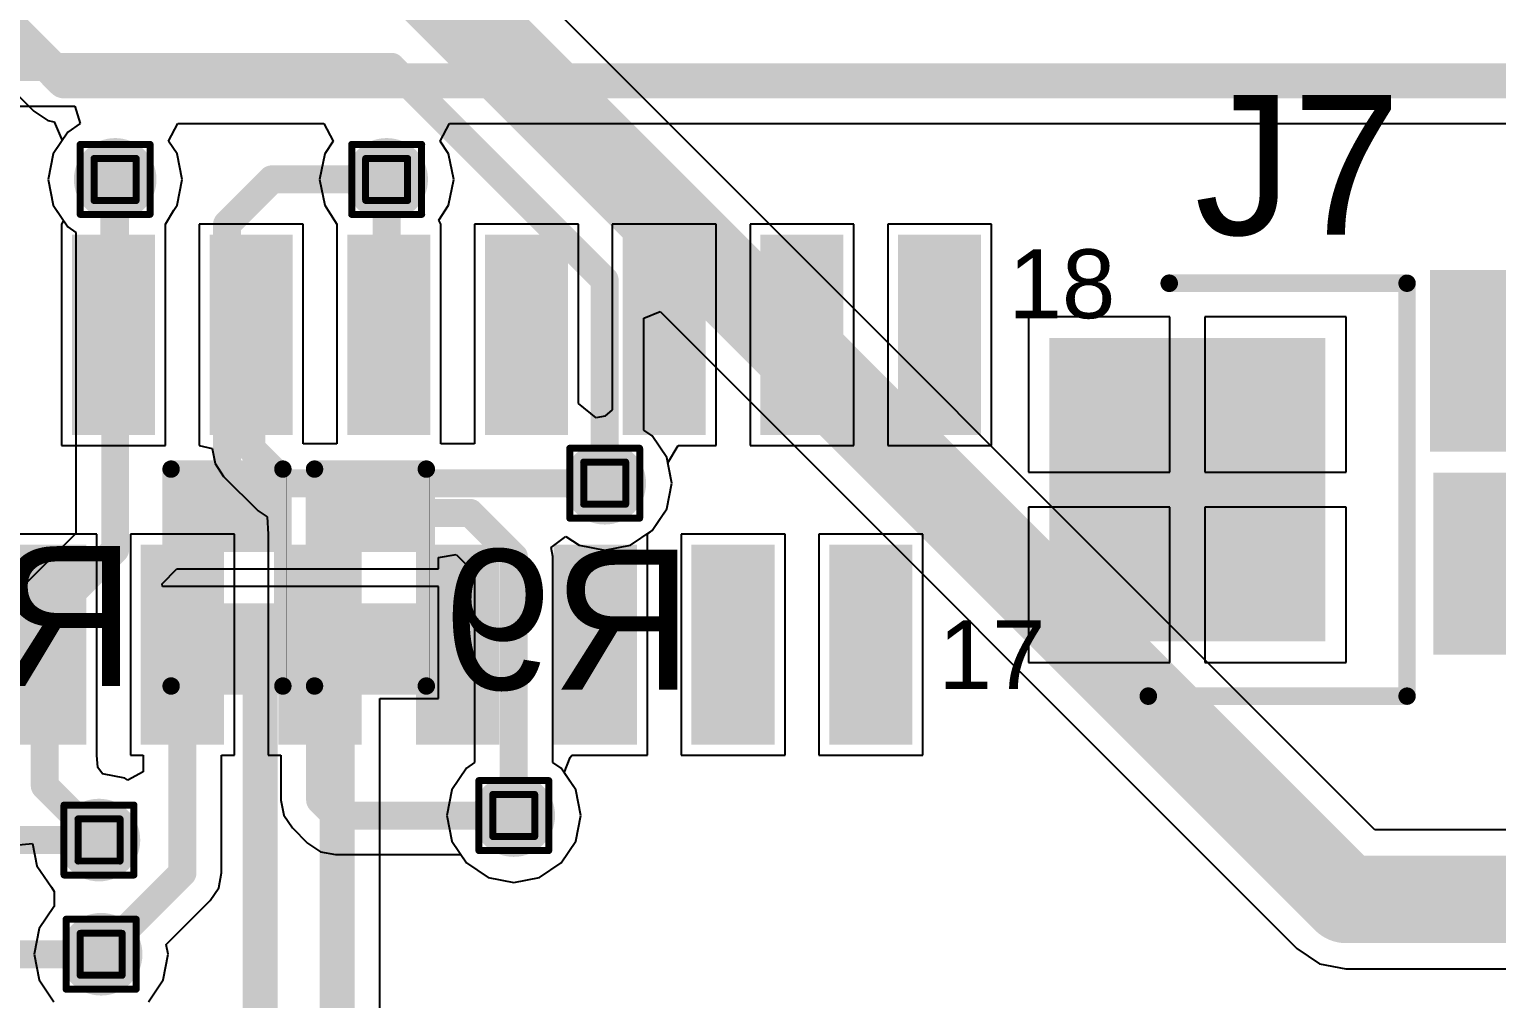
# Model space of a CAD drawing. Header units: inches. Extents: x -8 to 210, y -39 to 109.
# Drawn here: x 45.33 to 55.98, y 49.5 to 56.53 of the extents above; entities that cross this region are included whole.
import ezdxf

# ---------------------------------------------------------------- set-up
doc = ezdxf.new("R2010")
doc.units = ezdxf.units.IN
for name, color, linetype in [('Bottom Layer', 5, 'Continuous'), ('Bottom Overlay', 54, 'Continuous'), ('Bottom Paste', 16, 'Continuous'), ('Bottom Solder', 6, 'Continuous'), ('Drill Drawing', 1, 'Continuous'), ('Top Layer', 1, 'Continuous'), ('Top Overlay', 2, 'Continuous'), ('Top Paste', 8, 'Continuous'), ('Top Solder', 216, 'Continuous'), ('Via Holes', 16, 'Continuous')]:
    doc.layers.add(name, color=color, linetype=linetype)
doc.styles.add('Arial', font='', dxfattribs={"height": 0.2})
doc.styles.get('Arial').set_extended_font_data('Arial')

# ---------------------------------------------------------------- blocks, each defined once
blk = doc.blocks.new('R___0402_B_59')
at = {"layer": 'Bottom Layer'}
for points in [[(-0.241, 0.318), (-0.241, -0.318), (-0.699, -0.318), (-0.699, 0.318)], [(0.699, 0.318), (0.699, -0.318), (0.241, -0.318), (0.241, 0.318)]]:
    blk.add_hatch(color=5, dxfattribs=at).paths.add_polyline_path(points)
at = {"layer": 'Bottom Paste'}
for points in [[(-0.241, 0.318), (-0.241, -0.318), (-0.699, -0.318), (-0.699, 0.318)], [(0.699, 0.318), (0.699, -0.318), (0.241, -0.318), (0.241, 0.318)]]:
    blk.add_hatch(color=16, dxfattribs=at).paths.add_polyline_path(points)
at = {"layer": 'Bottom Solder'}
for points in [[(-0.186, 0.373), (-0.186, -0.373), (-0.754, -0.373), (-0.754, 0.373)], [(0.754, 0.373), (0.754, -0.373), (0.186, -0.373), (0.186, 0.373)]]:
    blk.add_hatch(color=6, dxfattribs=at).paths.add_polyline_path(points)
at = {"layer": 'Bottom Overlay'}
for points in [[(0.787, 0.406, 0.127, 0.127, 0), (-0.787, 0.406, 0.127, 0.127, 0)], [(-0.787, -0.406, 0.127, 0.127, 0), (-0.787, 0.406, 0.127, 0.127, 0)], [(0.813, 0.432, 0.00323, 0.00323, 0), (-0.813, 0.432, 0.00323, 0.00323, 0)], [(0.787, -0.406, 0.127, 0.127, 0), (0.787, 0.406, 0.127, 0.127, 0)], [(0.787, -0.406, 0.127, 0.127, 0), (-0.787, -0.406, 0.127, 0.127, 0)]]:
    blk.add_lwpolyline(points, format="xyseb", dxfattribs=at)
for points in [[(-0.819, 0.406, 0.0635, 0.0635, 1), (-0.756, 0.406, 0.0635, 0.0635, 1)], [(-0.819, 0.406, 0.0635, 0.0635, 1), (-0.756, 0.406, 0.0635, 0.0635, 1)], [(-0.814, 0.432, 0.00161, 0.00161, 1), (-0.812, 0.432, 0.00161, 0.00161, 1)], [(0.756, 0.406, 0.0635, 0.0635, 1), (0.819, 0.406, 0.0635, 0.0635, 1)], [(0.756, 0.406, 0.0635, 0.0635, 1), (0.819, 0.406, 0.0635, 0.0635, 1)], [(0.812, 0.432, 0.00161, 0.00161, 1), (0.814, 0.432, 0.00161, 0.00161, 1)], [(-0.819, -0.406, 0.0635, 0.0635, 1), (-0.756, -0.406, 0.0635, 0.0635, 1)], [(-0.819, -0.406, 0.0635, 0.0635, 1), (-0.756, -0.406, 0.0635, 0.0635, 1)], [(0.756, -0.406, 0.0635, 0.0635, 1), (0.819, -0.406, 0.0635, 0.0635, 1)], [(0.756, -0.406, 0.0635, 0.0635, 1), (0.819, -0.406, 0.0635, 0.0635, 1)]]:
    blk.add_lwpolyline(points, format="xyseb", close=True, dxfattribs=at)
blk = doc.blocks.new('R___0402_B_60')
at = {"layer": 'Bottom Layer'}
for points in [[(-0.241, 0.318), (-0.241, -0.318), (-0.699, -0.318), (-0.699, 0.318)], [(0.699, 0.318), (0.699, -0.318), (0.241, -0.318), (0.241, 0.318)]]:
    blk.add_hatch(color=5, dxfattribs=at).paths.add_polyline_path(points)
at = {"layer": 'Bottom Paste'}
for points in [[(-0.241, 0.318), (-0.241, -0.318), (-0.699, -0.318), (-0.699, 0.318)], [(0.699, 0.318), (0.699, -0.318), (0.241, -0.318), (0.241, 0.318)]]:
    blk.add_hatch(color=16, dxfattribs=at).paths.add_polyline_path(points)
at = {"layer": 'Bottom Solder'}
for points in [[(-0.186, 0.373), (-0.186, -0.373), (-0.754, -0.373), (-0.754, 0.373)], [(0.754, 0.373), (0.754, -0.373), (0.186, -0.373), (0.186, 0.373)]]:
    blk.add_hatch(color=6, dxfattribs=at).paths.add_polyline_path(points)
at = {"layer": 'Bottom Overlay'}
for points in [[(0.787, 0.406, 0.127, 0.127, 0), (-0.787, 0.406, 0.127, 0.127, 0)], [(-0.787, -0.406, 0.127, 0.127, 0), (-0.787, 0.406, 0.127, 0.127, 0)], [(0.813, 0.432, 0.00323, 0.00323, 0), (-0.813, 0.432, 0.00323, 0.00323, 0)], [(0.787, -0.406, 0.127, 0.127, 0), (0.787, 0.406, 0.127, 0.127, 0)], [(0.787, -0.406, 0.127, 0.127, 0), (-0.787, -0.406, 0.127, 0.127, 0)]]:
    blk.add_lwpolyline(points, format="xyseb", dxfattribs=at)
for points in [[(-0.819, 0.406, 0.0635, 0.0635, 1), (-0.756, 0.406, 0.0635, 0.0635, 1)], [(-0.819, 0.406, 0.0635, 0.0635, 1), (-0.756, 0.406, 0.0635, 0.0635, 1)], [(-0.814, 0.432, 0.00161, 0.00161, 1), (-0.812, 0.432, 0.00161, 0.00161, 1)], [(0.756, 0.406, 0.0635, 0.0635, 1), (0.819, 0.406, 0.0635, 0.0635, 1)], [(0.756, 0.406, 0.0635, 0.0635, 1), (0.819, 0.406, 0.0635, 0.0635, 1)], [(0.812, 0.432, 0.00161, 0.00161, 1), (0.814, 0.432, 0.00161, 0.00161, 1)], [(-0.819, -0.406, 0.0635, 0.0635, 1), (-0.756, -0.406, 0.0635, 0.0635, 1)], [(-0.819, -0.406, 0.0635, 0.0635, 1), (-0.756, -0.406, 0.0635, 0.0635, 1)], [(0.756, -0.406, 0.0635, 0.0635, 1), (0.819, -0.406, 0.0635, 0.0635, 1)], [(0.756, -0.406, 0.0635, 0.0635, 1), (0.819, -0.406, 0.0635, 0.0635, 1)]]:
    blk.add_lwpolyline(points, format="xyseb", close=True, dxfattribs=at)
blk = doc.blocks.new('LED_0603_77')
at = {"layer": 'Top Layer'}
for points in [[(-1, 0.5), (-0.5, 0.5), (-0.5, -0.5), (-1, -0.5)], [(0.5, 0.5), (1, 0.5), (1, -0.5), (0.5, -0.5)]]:
    blk.add_hatch(color=1, dxfattribs=at).paths.add_polyline_path(points)
at = {"layer": 'Top Overlay'}
blk.add_hatch(color=2, dxfattribs=at).paths.add_polyline_path([(1.118, -0.66), (1.753, -0.66), (1.753, 0.66), (1.118, 0.66)])
at = {"layer": 'Top Paste'}
for points in [[(-1, 0.5), (-0.5, 0.5), (-0.5, -0.5), (-1, -0.5)], [(0.5, 0.5), (1, 0.5), (1, -0.5), (0.5, -0.5)]]:
    blk.add_hatch(color=8, dxfattribs=at).paths.add_polyline_path(points)
at = {"layer": 'Top Solder'}
for points in [[(-1.102, 0.602), (-0.398, 0.602), (-0.398, -0.602), (-1.102, -0.602)], [(0.398, 0.602), (1.102, 0.602), (1.102, -0.602), (0.398, -0.602)]]:
    blk.add_hatch(color=216, dxfattribs=at).paths.add_polyline_path(points)
at = {"layer": 'Top Overlay'}
for points in [[(-1.118, 0.61, 0.127, 0.127, 0), (-1.118, -0.61, 0.127, 0.127, 0)], [(-0.432, 0.61, 0.127, 0.127, 0), (-1.118, 0.61, 0.127, 0.127, 0)], [(1.118, 0.61, 0.127, 0.127, 0), (0.432, 0.61, 0.127, 0.127, 0)], [(1.118, 0.61, 0.127, 0.127, 0), (1.118, -0.61, 0.127, 0.127, 0)], [(-0.432, -0.61, 0.127, 0.127, 0), (-1.118, -0.61, 0.127, 0.127, 0)], [(1.118, -0.61, 0.127, 0.127, 0), (0.432, -0.61, 0.127, 0.127, 0)]]:
    blk.add_lwpolyline(points, format="xyseb", dxfattribs=at)
for points in [[(-1.149, 0.61, 0.0635, 0.0635, 1), (-1.086, 0.61, 0.0635, 0.0635, 1)], [(-1.149, 0.61, 0.0635, 0.0635, 1), (-1.086, 0.61, 0.0635, 0.0635, 1)], [(-0.464, 0.61, 0.0635, 0.0635, 1), (-0.4, 0.61, 0.0635, 0.0635, 1)], [(0.4, 0.61, 0.0635, 0.0635, 1), (0.464, 0.61, 0.0635, 0.0635, 1)], [(1.086, 0.61, 0.0635, 0.0635, 1), (1.149, 0.61, 0.0635, 0.0635, 1)], [(1.086, 0.61, 0.0635, 0.0635, 1), (1.149, 0.61, 0.0635, 0.0635, 1)], [(-1.149, -0.61, 0.0635, 0.0635, 1), (-1.086, -0.61, 0.0635, 0.0635, 1)], [(-1.149, -0.61, 0.0635, 0.0635, 1), (-1.086, -0.61, 0.0635, 0.0635, 1)], [(-0.464, -0.61, 0.0635, 0.0635, 1), (-0.4, -0.61, 0.0635, 0.0635, 1)], [(0.4, -0.61, 0.0635, 0.0635, 1), (0.464, -0.61, 0.0635, 0.0635, 1)], [(1.086, -0.61, 0.0635, 0.0635, 1), (1.149, -0.61, 0.0635, 0.0635, 1)], [(1.086, -0.61, 0.0635, 0.0635, 1), (1.149, -0.61, 0.0635, 0.0635, 1)]]:
    blk.add_lwpolyline(points, format="xyseb", close=True, dxfattribs=at)
blk = doc.blocks.new('LED_0603_78')
at = {"layer": 'Top Layer'}
for points in [[(-1, 0.5), (-0.5, 0.5), (-0.5, -0.5), (-1, -0.5)], [(0.5, 0.5), (1, 0.5), (1, -0.5), (0.5, -0.5)]]:
    blk.add_hatch(color=1, dxfattribs=at).paths.add_polyline_path(points)
at = {"layer": 'Top Overlay'}
blk.add_hatch(color=2, dxfattribs=at).paths.add_polyline_path([(1.118, -0.66), (1.753, -0.66), (1.753, 0.66), (1.118, 0.66)])
at = {"layer": 'Top Paste'}
for points in [[(-1, 0.5), (-0.5, 0.5), (-0.5, -0.5), (-1, -0.5)], [(0.5, 0.5), (1, 0.5), (1, -0.5), (0.5, -0.5)]]:
    blk.add_hatch(color=8, dxfattribs=at).paths.add_polyline_path(points)
at = {"layer": 'Top Solder'}
for points in [[(-1.102, 0.602), (-0.398, 0.602), (-0.398, -0.602), (-1.102, -0.602)], [(0.398, 0.602), (1.102, 0.602), (1.102, -0.602), (0.398, -0.602)]]:
    blk.add_hatch(color=216, dxfattribs=at).paths.add_polyline_path(points)
at = {"layer": 'Top Overlay'}
for points in [[(-1.118, 0.61, 0.127, 0.127, 0), (-1.118, -0.61, 0.127, 0.127, 0)], [(-0.432, 0.61, 0.127, 0.127, 0), (-1.118, 0.61, 0.127, 0.127, 0)], [(1.118, 0.61, 0.127, 0.127, 0), (0.432, 0.61, 0.127, 0.127, 0)], [(1.118, 0.61, 0.127, 0.127, 0), (1.118, -0.61, 0.127, 0.127, 0)], [(-0.432, -0.61, 0.127, 0.127, 0), (-1.118, -0.61, 0.127, 0.127, 0)], [(1.118, -0.61, 0.127, 0.127, 0), (0.432, -0.61, 0.127, 0.127, 0)]]:
    blk.add_lwpolyline(points, format="xyseb", dxfattribs=at)
for points in [[(-1.149, 0.61, 0.0635, 0.0635, 1), (-1.086, 0.61, 0.0635, 0.0635, 1)], [(-1.149, 0.61, 0.0635, 0.0635, 1), (-1.086, 0.61, 0.0635, 0.0635, 1)], [(-0.464, 0.61, 0.0635, 0.0635, 1), (-0.4, 0.61, 0.0635, 0.0635, 1)], [(0.4, 0.61, 0.0635, 0.0635, 1), (0.464, 0.61, 0.0635, 0.0635, 1)], [(1.086, 0.61, 0.0635, 0.0635, 1), (1.149, 0.61, 0.0635, 0.0635, 1)], [(1.086, 0.61, 0.0635, 0.0635, 1), (1.149, 0.61, 0.0635, 0.0635, 1)], [(-1.149, -0.61, 0.0635, 0.0635, 1), (-1.086, -0.61, 0.0635, 0.0635, 1)], [(-1.149, -0.61, 0.0635, 0.0635, 1), (-1.086, -0.61, 0.0635, 0.0635, 1)], [(-0.464, -0.61, 0.0635, 0.0635, 1), (-0.4, -0.61, 0.0635, 0.0635, 1)], [(0.4, -0.61, 0.0635, 0.0635, 1), (0.464, -0.61, 0.0635, 0.0635, 1)], [(1.086, -0.61, 0.0635, 0.0635, 1), (1.149, -0.61, 0.0635, 0.0635, 1)], [(1.086, -0.61, 0.0635, 0.0635, 1), (1.149, -0.61, 0.0635, 0.0635, 1)]]:
    blk.add_lwpolyline(points, format="xyseb", close=True, dxfattribs=at)
blk = doc.blocks.new('F0503_ZV_18_20T_R_88')
at = {"layer": 'Top Layer'}
for points in [[(-1.95, 1.75), (-1.55, 1.75), (-1.55, 0.5), (-1.95, 0.5)], [(-0.95, 1.75), (-0.55, 1.75), (-0.55, 0.5), (-0.95, 0.5)], [(0.05, 1.75), (0.45, 1.75), (0.45, 0.5), (0.05, 0.5)], [(1.05, 1.75), (1.45, 1.75), (1.45, 0.5), (1.05, 0.5)], [(2.05, 1.75), (2.45, 1.75), (2.45, 0.5), (2.05, 0.5)], [(3.05, 1.75), (3.45, 1.75), (3.45, 0.5), (3.05, 0.5)], [(4.05, 1.75), (4.45, 1.75), (4.45, 0.5), (4.05, 0.5)], [(6.95, -1), (5.15, -1), (5.15, 1), (6.95, 1)], [(-2.45, -0.5), (-2.05, -0.5), (-2.05, -1.75), (-2.45, -1.75)], [(-1.45, -0.5), (-1.05, -0.5), (-1.05, -1.75), (-1.45, -1.75)], [(-0.45, -0.5), (-0.05, -0.5), (-0.05, -1.75), (-0.45, -1.75)], [(0.55, -0.5), (0.95, -0.5), (0.95, -1.75), (0.55, -1.75)], [(1.55, -0.5), (1.95, -0.5), (1.95, -1.75), (1.55, -1.75)], [(2.55, -0.5), (2.95, -0.5), (2.95, -1.75), (2.55, -1.75)], [(3.55, -0.5), (3.95, -0.5), (3.95, -1.75), (3.55, -1.75)]]:
    blk.add_hatch(color=1, dxfattribs=at).paths.add_polyline_path(points)
at = {"layer": 'Top Paste'}
for points in [[(-1.95, 1.75), (-1.55, 1.75), (-1.55, 0.5), (-1.95, 0.5)], [(-0.95, 1.75), (-0.55, 1.75), (-0.55, 0.5), (-0.95, 0.5)], [(0.05, 1.75), (0.45, 1.75), (0.45, 0.5), (0.05, 0.5)], [(1.05, 1.75), (1.45, 1.75), (1.45, 0.5), (1.05, 0.5)], [(2.05, 1.75), (2.45, 1.75), (2.45, 0.5), (2.05, 0.5)], [(3.05, 1.75), (3.45, 1.75), (3.45, 0.5), (3.05, 0.5)], [(4.05, 1.75), (4.45, 1.75), (4.45, 0.5), (4.05, 0.5)], [(6.95, -1), (5.15, -1), (5.15, 1), (6.95, 1)], [(-2.45, -0.5), (-2.05, -0.5), (-2.05, -1.75), (-2.45, -1.75)], [(-1.45, -0.5), (-1.05, -0.5), (-1.05, -1.75), (-1.45, -1.75)], [(-0.45, -0.5), (-0.05, -0.5), (-0.05, -1.75), (-0.45, -1.75)], [(0.55, -0.5), (0.95, -0.5), (0.95, -1.75), (0.55, -1.75)], [(1.55, -0.5), (1.95, -0.5), (1.95, -1.75), (1.55, -1.75)], [(2.55, -0.5), (2.95, -0.5), (2.95, -1.75), (2.55, -1.75)], [(3.55, -0.5), (3.95, -0.5), (3.95, -1.75), (3.55, -1.75)]]:
    blk.add_hatch(color=8, dxfattribs=at).paths.add_polyline_path(points)
at = {"layer": 'Top Solder'}
for points in [[(-2.052, 1.852), (-1.448, 1.852), (-1.448, 0.398), (-2.052, 0.398)], [(-1.052, 1.852), (-0.448, 1.852), (-0.448, 0.398), (-1.052, 0.398)], [(-0.052, 1.852), (0.552, 1.852), (0.552, 0.398), (-0.052, 0.398)], [(0.948, 1.852), (1.552, 1.852), (1.552, 0.398), (0.948, 0.398)], [(1.948, 1.852), (2.552, 1.852), (2.552, 0.398), (1.948, 0.398)], [(2.948, 1.852), (3.552, 1.852), (3.552, 0.398), (2.948, 0.398)], [(3.948, 1.852), (4.552, 1.852), (4.552, 0.398), (3.948, 0.398)], [(7.052, -1.102), (5.048, -1.102), (5.048, 1.102), (7.052, 1.102)], [(-2.552, -0.398), (-1.948, -0.398), (-1.948, -1.852), (-2.552, -1.852)], [(-1.552, -0.398), (-0.948, -0.398), (-0.948, -1.852), (-1.552, -1.852)], [(-0.552, -0.398), (0.052, -0.398), (0.052, -1.852), (-0.552, -1.852)], [(0.448, -0.398), (1.052, -0.398), (1.052, -1.852), (0.448, -1.852)], [(1.448, -0.398), (2.052, -0.398), (2.052, -1.852), (1.448, -1.852)], [(2.448, -0.398), (3.052, -0.398), (3.052, -1.852), (2.448, -1.852)], [(3.448, -0.398), (4.052, -0.398), (4.052, -1.852), (3.448, -1.852)]]:
    blk.add_hatch(color=216, dxfattribs=at).paths.add_polyline_path(points)
at = {"layer": 'Top Overlay'}
for points in [[(5.918, 1.499, 0.127, 0.127, 0), (7.645, 1.499, 0.127, 0.127, 0)], [(7.645, -1.499, 0.127, 0.127, 0), (7.645, 1.499, 0.127, 0.127, 0)], [(5.766, -1.499, 0.127, 0.127, 0), (7.645, -1.499, 0.127, 0.127, 0)]]:
    blk.add_lwpolyline(points, format="xyseb", dxfattribs=at)
for points in [[(5.886, 1.499, 0.0635, 0.0635, 1), (5.95, 1.499, 0.0635, 0.0635, 1)], [(7.614, 1.499, 0.0635, 0.0635, 1), (7.677, 1.499, 0.0635, 0.0635, 1)], [(7.614, 1.499, 0.0635, 0.0635, 1), (7.677, 1.499, 0.0635, 0.0635, 1)], [(5.734, -1.499, 0.0635, 0.0635, 1), (5.798, -1.499, 0.0635, 0.0635, 1)], [(7.614, -1.499, 0.0635, 0.0635, 1), (7.677, -1.499, 0.0635, 0.0635, 1)], [(7.614, -1.499, 0.0635, 0.0635, 1), (7.677, -1.499, 0.0635, 0.0635, 1)]]:
    blk.add_lwpolyline(points, format="xyseb", close=True, dxfattribs=at)
at = {"layer": 'Top Overlay', "style": 'Arial'}
for s, p in [('18', (4.75, 1.245)), ('17', (4.242, -1.448))]:
    blk.add_text(s, height=0.5, dxfattribs=at).set_placement(p)

msp = doc.modelspace()

# ---------------------------------------------------------------- hatches: boundary and pattern name
at = {"layer": 'Bottom Layer'}
h = msp.add_hatch(color=5, dxfattribs=at)
edge = h.paths.add_edge_path()
edge.add_arc((45.949, 55.444), 0.3, 0, 360)
h = msp.add_hatch(color=5, dxfattribs=at)
edge = h.paths.add_edge_path()
edge.add_arc((47.921, 55.444), 0.3, 0, 360)
h = msp.add_hatch(color=5, dxfattribs=at)
edge = h.paths.add_edge_path()
edge.add_arc((49.505, 53.238), 0.3, 0, 360)
h = msp.add_hatch(color=5, dxfattribs=at)
edge = h.paths.add_edge_path()
edge.add_arc((48.844, 50.825), 0.3, 0, 360)
h = msp.add_hatch(color=5, dxfattribs=at)
edge = h.paths.add_edge_path()
edge.add_arc((45.831, 50.647), 0.3, 0, 360)
h = msp.add_hatch(color=5, dxfattribs=at)
edge = h.paths.add_edge_path()
edge.add_arc((45.847, 49.818), 0.3, 0, 360)
at = {"layer": 'Top Layer'}
h = msp.add_hatch(color=1, dxfattribs=at)
edge = h.paths.add_edge_path()
edge.add_arc((45.949, 55.444), 0.3, 0, 360)
h = msp.add_hatch(color=1, dxfattribs=at)
edge = h.paths.add_edge_path()
edge.add_arc((47.921, 55.444), 0.3, 0, 360)
h = msp.add_hatch(color=1, dxfattribs=at)
edge = h.paths.add_edge_path()
edge.add_arc((49.505, 53.238), 0.3, 0, 360)
h = msp.add_hatch(color=1, dxfattribs=at)
edge = h.paths.add_edge_path()
edge.add_arc((48.844, 50.825), 0.3, 0, 360)
h = msp.add_hatch(color=1, dxfattribs=at)
edge = h.paths.add_edge_path()
edge.add_arc((45.831, 50.647), 0.3, 0, 360)
h = msp.add_hatch(color=1, dxfattribs=at)
edge = h.paths.add_edge_path()
edge.add_arc((45.847, 49.818), 0.3, 0, 360)
at = {"layer": 'Via Holes'}
h = msp.add_hatch(color=7, dxfattribs=at)
edge = h.paths.add_edge_path()
edge.add_arc((45.949, 55.444), 0.15, 0, 360)
h = msp.add_hatch(color=7, dxfattribs=at)
edge = h.paths.add_edge_path()
edge.add_arc((47.921, 55.444), 0.15, 0, 360)
h = msp.add_hatch(color=7, dxfattribs=at)
edge = h.paths.add_edge_path()
edge.add_arc((49.505, 53.238), 0.15, 0, 360)
h = msp.add_hatch(color=7, dxfattribs=at)
edge = h.paths.add_edge_path()
edge.add_arc((48.844, 50.825), 0.15, 0, 360)
h = msp.add_hatch(color=7, dxfattribs=at)
edge = h.paths.add_edge_path()
edge.add_arc((45.831, 50.647), 0.15, 0, 360)
h = msp.add_hatch(color=7, dxfattribs=at)
edge = h.paths.add_edge_path()
edge.add_arc((45.847, 49.818), 0.15, 0, 360)

# ---------------------------------------------------------------- linework, layer by layer
at = {"layer": 'Bottom Layer'}
for p, q in [((55.099, 50.721), (48.271, 57.549)), ((44.229, 55.976), (45.657, 55.976)), ((45.657, 55.976), (45.695, 55.849)), ((45.695, 55.849), (45.604, 55.788)), ((45.604, 55.788), (45.499, 55.63)), ((45.499, 55.63), (45.461, 55.444)), ((45.461, 55.444), (45.499, 55.257)), ((45.499, 55.257), (45.604, 55.099)), ((45.604, 55.099), (45.664, 55.059)), ((45.664, 55.059), (45.664, 52.874)), ((49.789, 54.436), (49.907, 54.484)), ((49.907, 54.484), (54.532, 49.859)), ((49.789, 53.623), (49.789, 54.436)), ((49.849, 53.583), (49.789, 53.623)), ((49.955, 53.425), (49.849, 53.583)), ((49.992, 53.238), (49.955, 53.425)), ((49.955, 53.052), (49.992, 53.238)), ((49.849, 52.894), (49.955, 53.052)), ((45.664, 52.874), (44.51, 51.72)), ((49.691, 52.788), (49.849, 52.894)), ((49.116, 52.771), (49.223, 52.852)), ((49.129, 52.705), (49.116, 52.771)), ((49.223, 52.852), (49.318, 52.788)), ((49.318, 52.788), (49.505, 52.751)), ((49.505, 52.751), (49.691, 52.788)), ((48.298, 52.698), (48.425, 52.721)), ((48.298, 52.616), (48.298, 52.698)), ((48.425, 52.721), (48.559, 52.587)), ((49.129, 51.21), (49.129, 52.705)), ((49.129, 52.705), (49.129, 52.705)), ((46.29, 52.507), (46.396, 52.616)), ((46.396, 52.616), (47.18, 52.616)), ((47.18, 52.616), (47.257, 52.616)), ((47.257, 52.616), (47.384, 52.616)), ((47.384, 52.616), (48.298, 52.616)), ((48.559, 52.587), (48.559, 51.21)), ((46.293, 52.489), (46.29, 52.507)), ((47.257, 52.489), (46.293, 52.489)), ((47.308, 52.489), (47.257, 52.489)), ((47.257, 52.489), (47.257, 52.489)), ((48.298, 52.489), (47.308, 52.489)), ((47.308, 52.489), (47.308, 52.489)), ((48.298, 51.676), (48.298, 52.489)), ((47.872, 49.284), (47.872, 51.676)), ((47.872, 51.676), (48.298, 51.676)), ((48.5, 51.17), (48.394, 51.012)), ((48.559, 51.21), (48.5, 51.17)), ((49.189, 51.17), (49.129, 51.21)), ((49.294, 51.012), (49.189, 51.17)), ((48.394, 51.012), (48.357, 50.825)), ((49.331, 50.825), (49.294, 51.012)), ((48.357, 50.825), (48.394, 50.639)), ((49.294, 50.639), (49.331, 50.825)), ((48.394, 50.639), (48.5, 50.481)), ((49.189, 50.481), (49.294, 50.639)), ((58.027, 50.721), (55.099, 50.721)), ((48.5, 50.481), (48.658, 50.375)), ((49.031, 50.375), (49.189, 50.481)), ((48.658, 50.375), (48.844, 50.338)), ((48.844, 50.338), (49.031, 50.375)), ((54.532, 49.859), (54.696, 49.749)), ((54.696, 49.749), (54.889, 49.711)), ((54.889, 49.711), (58.027, 49.711))]:
    msp.add_line(p, q, dxfattribs=at)
for points in [[(47.766, 57.34, 0.635, 0.635, 0), (54.889, 50.216, 0.635, 0.635, 0)], [(31.242, 56.261, 0.203, 0.203, 0), (47.955, 56.261, 0.203, 0.203, 0)], [(47.955, 56.261, 0.203, 0.203, 0), (49.505, 54.712, 0.203, 0.203, 0)], [(45.949, 52.756, 0.203, 0.203, 0), (45.949, 55.444, 0.203, 0.203, 0)], [(46.761, 55.118, 0.203, 0.203, 0), (47.087, 55.444, 0.203, 0.203, 0)], [(47.087, 55.444, 0.203, 0.203, 0), (47.921, 55.444, 0.203, 0.203, 0)], [(46.761, 53.022, 0.203, 0.203, 0), (46.761, 55.118, 0.203, 0.203, 0)], [(49.505, 53.238, 0.203, 0.203, 0), (49.505, 54.712, 0.203, 0.203, 0)], [(47.803, 53.022, 0.203, 0.203, 0), (48.527, 53.022, 0.203, 0.203, 0)], [(48.527, 53.022, 0.203, 0.203, 0), (48.844, 52.705, 0.203, 0.203, 0)], [(44.628, 51.435, 0.203, 0.203, 0), (45.949, 52.756, 0.203, 0.203, 0)], [(48.844, 50.825, 0.203, 0.203, 0), (48.844, 52.705, 0.203, 0.203, 0)], [(46.761, 52.083, 0.254, 0.254, 0), (46.85, 52.083, 0.254, 0.254, 0)], [(46.85, 52.083, 0.254, 0.254, 0), (46.952, 51.981, 0.254, 0.254, 0)], [(47.612, 51.981, 0.254, 0.254, 0), (47.714, 52.083, 0.254, 0.254, 0)], [(47.714, 52.083, 0.254, 0.254, 0), (47.803, 52.083, 0.254, 0.254, 0)], [(46.952, 51.883, 0.254, 0.254, 0), (46.952, 51.981, 0.254, 0.254, 0)], [(46.952, 51.883, 0.254, 0.254, 0), (47.003, 51.832, 0.254, 0.254, 0)], [(47.562, 51.832, 0.254, 0.254, 0), (47.612, 51.883, 0.254, 0.254, 0)], [(47.612, 51.883, 0.254, 0.254, 0), (47.612, 51.981, 0.254, 0.254, 0)], [(47.003, 48.895, 0.254, 0.254, 0), (47.003, 51.832, 0.254, 0.254, 0)], [(47.562, 48.895, 0.254, 0.254, 0), (47.562, 51.832, 0.254, 0.254, 0)], [(42.282, 50.647, 0.203, 0.203, 0), (45.831, 50.647, 0.203, 0.203, 0)], [(54.889, 50.216, 0.635, 0.635, 0), (58.027, 50.216, 0.635, 0.635, 0)], [(42.363, 49.818, 0.203, 0.203, 0), (45.847, 49.818, 0.203, 0.203, 0)]]:
    msp.add_lwpolyline(points, format="xyseb", dxfattribs=at)
for points in [[(47.904, 56.261, 0.102, 0.102, 1), (48.006, 56.261, 0.102, 0.102, 1)], [(47.904, 56.261, 0.102, 0.102, 1), (48.006, 56.261, 0.102, 0.102, 1)], [(45.898, 55.444, 0.102, 0.102, 1), (45.999, 55.444, 0.102, 0.102, 1)], [(47.036, 55.444, 0.102, 0.102, 1), (47.138, 55.444, 0.102, 0.102, 1)], [(47.036, 55.444, 0.102, 0.102, 1), (47.138, 55.444, 0.102, 0.102, 1)], [(47.87, 55.444, 0.102, 0.102, 1), (47.972, 55.444, 0.102, 0.102, 1)], [(46.711, 55.118, 0.102, 0.102, 1), (46.812, 55.118, 0.102, 0.102, 1)], [(46.711, 55.118, 0.102, 0.102, 1), (46.812, 55.118, 0.102, 0.102, 1)], [(49.454, 54.712, 0.102, 0.102, 1), (49.555, 54.712, 0.102, 0.102, 1)], [(49.454, 54.712, 0.102, 0.102, 1), (49.555, 54.712, 0.102, 0.102, 1)], [(49.454, 53.238, 0.102, 0.102, 1), (49.555, 53.238, 0.102, 0.102, 1)], [(46.711, 53.022, 0.102, 0.102, 1), (46.812, 53.022, 0.102, 0.102, 1)], [(47.752, 53.022, 0.102, 0.102, 1), (47.854, 53.022, 0.102, 0.102, 1)], [(48.476, 53.022, 0.102, 0.102, 1), (48.578, 53.022, 0.102, 0.102, 1)], [(48.476, 53.022, 0.102, 0.102, 1), (48.578, 53.022, 0.102, 0.102, 1)], [(45.898, 52.756, 0.102, 0.102, 1), (45.999, 52.756, 0.102, 0.102, 1)], [(45.898, 52.756, 0.102, 0.102, 1), (45.999, 52.756, 0.102, 0.102, 1)], [(48.793, 52.705, 0.102, 0.102, 1), (48.895, 52.705, 0.102, 0.102, 1)], [(48.793, 52.705, 0.102, 0.102, 1), (48.895, 52.705, 0.102, 0.102, 1)], [(46.698, 52.083, 0.127, 0.127, 1), (46.825, 52.083, 0.127, 0.127, 1)], [(46.787, 52.083, 0.127, 0.127, 1), (46.914, 52.083, 0.127, 0.127, 1)], [(46.787, 52.083, 0.127, 0.127, 1), (46.914, 52.083, 0.127, 0.127, 1)], [(47.65, 52.083, 0.127, 0.127, 1), (47.777, 52.083, 0.127, 0.127, 1)], [(47.65, 52.083, 0.127, 0.127, 1), (47.777, 52.083, 0.127, 0.127, 1)], [(47.739, 52.083, 0.127, 0.127, 1), (47.866, 52.083, 0.127, 0.127, 1)], [(46.888, 51.981, 0.127, 0.127, 1), (47.015, 51.981, 0.127, 0.127, 1)], [(46.888, 51.981, 0.127, 0.127, 1), (47.015, 51.981, 0.127, 0.127, 1)], [(46.888, 51.883, 0.127, 0.127, 1), (47.015, 51.883, 0.127, 0.127, 1)], [(46.888, 51.883, 0.127, 0.127, 1), (47.015, 51.883, 0.127, 0.127, 1)], [(47.549, 51.981, 0.127, 0.127, 1), (47.676, 51.981, 0.127, 0.127, 1)], [(47.549, 51.981, 0.127, 0.127, 1), (47.676, 51.981, 0.127, 0.127, 1)], [(47.549, 51.883, 0.127, 0.127, 1), (47.676, 51.883, 0.127, 0.127, 1)], [(47.549, 51.883, 0.127, 0.127, 1), (47.676, 51.883, 0.127, 0.127, 1)], [(46.939, 51.832, 0.127, 0.127, 1), (47.066, 51.832, 0.127, 0.127, 1)], [(46.939, 51.832, 0.127, 0.127, 1), (47.066, 51.832, 0.127, 0.127, 1)], [(47.498, 51.832, 0.127, 0.127, 1), (47.625, 51.832, 0.127, 0.127, 1)], [(47.498, 51.832, 0.127, 0.127, 1), (47.625, 51.832, 0.127, 0.127, 1)], [(48.793, 50.825, 0.102, 0.102, 1), (48.895, 50.825, 0.102, 0.102, 1)], [(45.781, 50.647, 0.102, 0.102, 1), (45.882, 50.647, 0.102, 0.102, 1)], [(54.731, 50.216, 0.318, 0.318, 1), (55.048, 50.216, 0.318, 0.318, 1)], [(54.731, 50.216, 0.318, 0.318, 1), (55.048, 50.216, 0.318, 0.318, 1)], [(45.796, 49.818, 0.102, 0.102, 1), (45.898, 49.818, 0.102, 0.102, 1)]]:
    msp.add_lwpolyline(points, format="xyseb", close=True, dxfattribs=at)
at = {"layer": 'Drill Drawing'}
for points in [[(45.695, 55.698, 0.0508, 0.0508, 0), (46.203, 55.698, 0.0508, 0.0508, 0)], [(45.695, 55.19, 0.0508, 0.0508, 0), (45.695, 55.698, 0.0508, 0.0508, 0)], [(46.203, 55.19, 0.0508, 0.0508, 0), (46.203, 55.698, 0.0508, 0.0508, 0)], [(47.667, 55.698, 0.0508, 0.0508, 0), (48.175, 55.698, 0.0508, 0.0508, 0)], [(47.667, 55.19, 0.0508, 0.0508, 0), (47.667, 55.698, 0.0508, 0.0508, 0)], [(48.175, 55.19, 0.0508, 0.0508, 0), (48.175, 55.698, 0.0508, 0.0508, 0)], [(45.796, 55.596, 0.0508, 0.0508, 0), (46.101, 55.596, 0.0508, 0.0508, 0)], [(45.796, 55.291, 0.0508, 0.0508, 0), (45.796, 55.596, 0.0508, 0.0508, 0)], [(46.101, 55.291, 0.0508, 0.0508, 0), (46.101, 55.596, 0.0508, 0.0508, 0)], [(47.768, 55.596, 0.0508, 0.0508, 0), (48.073, 55.596, 0.0508, 0.0508, 0)], [(47.768, 55.291, 0.0508, 0.0508, 0), (47.768, 55.596, 0.0508, 0.0508, 0)], [(48.073, 55.291, 0.0508, 0.0508, 0), (48.073, 55.596, 0.0508, 0.0508, 0)], [(45.796, 55.291, 0.0508, 0.0508, 0), (46.101, 55.291, 0.0508, 0.0508, 0)], [(47.768, 55.291, 0.0508, 0.0508, 0), (48.073, 55.291, 0.0508, 0.0508, 0)], [(45.695, 55.19, 0.0508, 0.0508, 0), (46.203, 55.19, 0.0508, 0.0508, 0)], [(47.667, 55.19, 0.0508, 0.0508, 0), (48.175, 55.19, 0.0508, 0.0508, 0)], [(49.251, 53.492, 0.0508, 0.0508, 0), (49.759, 53.492, 0.0508, 0.0508, 0)], [(49.251, 52.984, 0.0508, 0.0508, 0), (49.251, 53.492, 0.0508, 0.0508, 0)], [(49.759, 52.984, 0.0508, 0.0508, 0), (49.759, 53.492, 0.0508, 0.0508, 0)], [(49.352, 53.391, 0.0508, 0.0508, 0), (49.657, 53.391, 0.0508, 0.0508, 0)], [(49.352, 53.086, 0.0508, 0.0508, 0), (49.352, 53.391, 0.0508, 0.0508, 0)], [(49.657, 53.086, 0.0508, 0.0508, 0), (49.657, 53.391, 0.0508, 0.0508, 0)], [(49.352, 53.086, 0.0508, 0.0508, 0), (49.657, 53.086, 0.0508, 0.0508, 0)], [(49.251, 52.984, 0.0508, 0.0508, 0), (49.759, 52.984, 0.0508, 0.0508, 0)], [(48.59, 51.079, 0.0508, 0.0508, 0), (49.098, 51.079, 0.0508, 0.0508, 0)], [(48.59, 50.571, 0.0508, 0.0508, 0), (48.59, 51.079, 0.0508, 0.0508, 0)], [(49.098, 50.571, 0.0508, 0.0508, 0), (49.098, 51.079, 0.0508, 0.0508, 0)], [(48.692, 50.978, 0.0508, 0.0508, 0), (48.997, 50.978, 0.0508, 0.0508, 0)], [(48.692, 50.673, 0.0508, 0.0508, 0), (48.692, 50.978, 0.0508, 0.0508, 0)], [(48.997, 50.673, 0.0508, 0.0508, 0), (48.997, 50.978, 0.0508, 0.0508, 0)], [(45.577, 50.901, 0.0508, 0.0508, 0), (46.085, 50.901, 0.0508, 0.0508, 0)], [(45.577, 50.393, 0.0508, 0.0508, 0), (45.577, 50.901, 0.0508, 0.0508, 0)], [(46.085, 50.393, 0.0508, 0.0508, 0), (46.085, 50.901, 0.0508, 0.0508, 0)], [(45.679, 50.8, 0.0508, 0.0508, 0), (45.984, 50.8, 0.0508, 0.0508, 0)], [(45.679, 50.495, 0.0508, 0.0508, 0), (45.679, 50.8, 0.0508, 0.0508, 0)], [(45.984, 50.495, 0.0508, 0.0508, 0), (45.984, 50.8, 0.0508, 0.0508, 0)], [(48.692, 50.673, 0.0508, 0.0508, 0), (48.997, 50.673, 0.0508, 0.0508, 0)], [(45.679, 50.495, 0.0508, 0.0508, 0), (45.984, 50.495, 0.0508, 0.0508, 0)], [(48.59, 50.571, 0.0508, 0.0508, 0), (49.098, 50.571, 0.0508, 0.0508, 0)], [(45.577, 50.393, 0.0508, 0.0508, 0), (46.085, 50.393, 0.0508, 0.0508, 0)], [(45.593, 50.072, 0.0508, 0.0508, 0), (46.101, 50.072, 0.0508, 0.0508, 0)], [(45.593, 49.564, 0.0508, 0.0508, 0), (45.593, 50.072, 0.0508, 0.0508, 0)], [(46.101, 49.564, 0.0508, 0.0508, 0), (46.101, 50.072, 0.0508, 0.0508, 0)], [(45.695, 49.97, 0.0508, 0.0508, 0), (45.999, 49.97, 0.0508, 0.0508, 0)], [(45.695, 49.665, 0.0508, 0.0508, 0), (45.695, 49.97, 0.0508, 0.0508, 0)], [(45.999, 49.665, 0.0508, 0.0508, 0), (45.999, 49.97, 0.0508, 0.0508, 0)], [(45.695, 49.665, 0.0508, 0.0508, 0), (45.999, 49.665, 0.0508, 0.0508, 0)], [(45.593, 49.564, 0.0508, 0.0508, 0), (46.101, 49.564, 0.0508, 0.0508, 0)]]:
    msp.add_lwpolyline(points, format="xyseb", dxfattribs=at)
for points in [[(45.682, 55.698, 0.0254, 0.0254, 1), (45.707, 55.698, 0.0254, 0.0254, 1)], [(45.682, 55.698, 0.0254, 0.0254, 1), (45.707, 55.698, 0.0254, 0.0254, 1)], [(46.19, 55.698, 0.0254, 0.0254, 1), (46.215, 55.698, 0.0254, 0.0254, 1)], [(46.19, 55.698, 0.0254, 0.0254, 1), (46.215, 55.698, 0.0254, 0.0254, 1)], [(47.654, 55.698, 0.0254, 0.0254, 1), (47.68, 55.698, 0.0254, 0.0254, 1)], [(47.654, 55.698, 0.0254, 0.0254, 1), (47.68, 55.698, 0.0254, 0.0254, 1)], [(48.162, 55.698, 0.0254, 0.0254, 1), (48.188, 55.698, 0.0254, 0.0254, 1)], [(48.162, 55.698, 0.0254, 0.0254, 1), (48.188, 55.698, 0.0254, 0.0254, 1)], [(45.783, 55.596, 0.0254, 0.0254, 1), (45.809, 55.596, 0.0254, 0.0254, 1)], [(45.783, 55.596, 0.0254, 0.0254, 1), (45.809, 55.596, 0.0254, 0.0254, 1)], [(46.088, 55.596, 0.0254, 0.0254, 1), (46.114, 55.596, 0.0254, 0.0254, 1)], [(46.088, 55.596, 0.0254, 0.0254, 1), (46.114, 55.596, 0.0254, 0.0254, 1)], [(47.756, 55.596, 0.0254, 0.0254, 1), (47.781, 55.596, 0.0254, 0.0254, 1)], [(47.756, 55.596, 0.0254, 0.0254, 1), (47.781, 55.596, 0.0254, 0.0254, 1)], [(48.061, 55.596, 0.0254, 0.0254, 1), (48.086, 55.596, 0.0254, 0.0254, 1)], [(48.061, 55.596, 0.0254, 0.0254, 1), (48.086, 55.596, 0.0254, 0.0254, 1)], [(45.783, 55.291, 0.0254, 0.0254, 1), (45.809, 55.291, 0.0254, 0.0254, 1)], [(45.783, 55.291, 0.0254, 0.0254, 1), (45.809, 55.291, 0.0254, 0.0254, 1)], [(46.088, 55.291, 0.0254, 0.0254, 1), (46.114, 55.291, 0.0254, 0.0254, 1)], [(46.088, 55.291, 0.0254, 0.0254, 1), (46.114, 55.291, 0.0254, 0.0254, 1)], [(47.756, 55.291, 0.0254, 0.0254, 1), (47.781, 55.291, 0.0254, 0.0254, 1)], [(47.756, 55.291, 0.0254, 0.0254, 1), (47.781, 55.291, 0.0254, 0.0254, 1)], [(48.061, 55.291, 0.0254, 0.0254, 1), (48.086, 55.291, 0.0254, 0.0254, 1)], [(48.061, 55.291, 0.0254, 0.0254, 1), (48.086, 55.291, 0.0254, 0.0254, 1)], [(45.682, 55.19, 0.0254, 0.0254, 1), (45.707, 55.19, 0.0254, 0.0254, 1)], [(45.682, 55.19, 0.0254, 0.0254, 1), (45.707, 55.19, 0.0254, 0.0254, 1)], [(46.19, 55.19, 0.0254, 0.0254, 1), (46.215, 55.19, 0.0254, 0.0254, 1)], [(46.19, 55.19, 0.0254, 0.0254, 1), (46.215, 55.19, 0.0254, 0.0254, 1)], [(47.654, 55.19, 0.0254, 0.0254, 1), (47.68, 55.19, 0.0254, 0.0254, 1)], [(47.654, 55.19, 0.0254, 0.0254, 1), (47.68, 55.19, 0.0254, 0.0254, 1)], [(48.162, 55.19, 0.0254, 0.0254, 1), (48.188, 55.19, 0.0254, 0.0254, 1)], [(48.162, 55.19, 0.0254, 0.0254, 1), (48.188, 55.19, 0.0254, 0.0254, 1)], [(49.238, 53.492, 0.0254, 0.0254, 1), (49.263, 53.492, 0.0254, 0.0254, 1)], [(49.238, 53.492, 0.0254, 0.0254, 1), (49.263, 53.492, 0.0254, 0.0254, 1)], [(49.746, 53.492, 0.0254, 0.0254, 1), (49.771, 53.492, 0.0254, 0.0254, 1)], [(49.746, 53.492, 0.0254, 0.0254, 1), (49.771, 53.492, 0.0254, 0.0254, 1)], [(49.339, 53.391, 0.0254, 0.0254, 1), (49.365, 53.391, 0.0254, 0.0254, 1)], [(49.339, 53.391, 0.0254, 0.0254, 1), (49.365, 53.391, 0.0254, 0.0254, 1)], [(49.644, 53.391, 0.0254, 0.0254, 1), (49.67, 53.391, 0.0254, 0.0254, 1)], [(49.644, 53.391, 0.0254, 0.0254, 1), (49.67, 53.391, 0.0254, 0.0254, 1)], [(49.339, 53.086, 0.0254, 0.0254, 1), (49.365, 53.086, 0.0254, 0.0254, 1)], [(49.339, 53.086, 0.0254, 0.0254, 1), (49.365, 53.086, 0.0254, 0.0254, 1)], [(49.644, 53.086, 0.0254, 0.0254, 1), (49.67, 53.086, 0.0254, 0.0254, 1)], [(49.644, 53.086, 0.0254, 0.0254, 1), (49.67, 53.086, 0.0254, 0.0254, 1)], [(49.238, 52.984, 0.0254, 0.0254, 1), (49.263, 52.984, 0.0254, 0.0254, 1)], [(49.238, 52.984, 0.0254, 0.0254, 1), (49.263, 52.984, 0.0254, 0.0254, 1)], [(49.746, 52.984, 0.0254, 0.0254, 1), (49.771, 52.984, 0.0254, 0.0254, 1)], [(49.746, 52.984, 0.0254, 0.0254, 1), (49.771, 52.984, 0.0254, 0.0254, 1)], [(48.578, 51.079, 0.0254, 0.0254, 1), (48.603, 51.079, 0.0254, 0.0254, 1)], [(48.578, 51.079, 0.0254, 0.0254, 1), (48.603, 51.079, 0.0254, 0.0254, 1)], [(49.086, 51.079, 0.0254, 0.0254, 1), (49.111, 51.079, 0.0254, 0.0254, 1)], [(49.086, 51.079, 0.0254, 0.0254, 1), (49.111, 51.079, 0.0254, 0.0254, 1)], [(48.679, 50.978, 0.0254, 0.0254, 1), (48.705, 50.978, 0.0254, 0.0254, 1)], [(48.679, 50.978, 0.0254, 0.0254, 1), (48.705, 50.978, 0.0254, 0.0254, 1)], [(48.984, 50.978, 0.0254, 0.0254, 1), (49.009, 50.978, 0.0254, 0.0254, 1)], [(48.984, 50.978, 0.0254, 0.0254, 1), (49.009, 50.978, 0.0254, 0.0254, 1)], [(45.565, 50.901, 0.0254, 0.0254, 1), (45.59, 50.901, 0.0254, 0.0254, 1)], [(45.565, 50.901, 0.0254, 0.0254, 1), (45.59, 50.901, 0.0254, 0.0254, 1)], [(46.073, 50.901, 0.0254, 0.0254, 1), (46.098, 50.901, 0.0254, 0.0254, 1)], [(46.073, 50.901, 0.0254, 0.0254, 1), (46.098, 50.901, 0.0254, 0.0254, 1)], [(45.666, 50.8, 0.0254, 0.0254, 1), (45.692, 50.8, 0.0254, 0.0254, 1)], [(45.666, 50.8, 0.0254, 0.0254, 1), (45.692, 50.8, 0.0254, 0.0254, 1)], [(45.971, 50.8, 0.0254, 0.0254, 1), (45.997, 50.8, 0.0254, 0.0254, 1)], [(45.971, 50.8, 0.0254, 0.0254, 1), (45.997, 50.8, 0.0254, 0.0254, 1)], [(48.679, 50.673, 0.0254, 0.0254, 1), (48.705, 50.673, 0.0254, 0.0254, 1)], [(48.679, 50.673, 0.0254, 0.0254, 1), (48.705, 50.673, 0.0254, 0.0254, 1)], [(48.984, 50.673, 0.0254, 0.0254, 1), (49.009, 50.673, 0.0254, 0.0254, 1)], [(48.984, 50.673, 0.0254, 0.0254, 1), (49.009, 50.673, 0.0254, 0.0254, 1)], [(45.666, 50.495, 0.0254, 0.0254, 1), (45.692, 50.495, 0.0254, 0.0254, 1)], [(45.666, 50.495, 0.0254, 0.0254, 1), (45.692, 50.495, 0.0254, 0.0254, 1)], [(45.971, 50.495, 0.0254, 0.0254, 1), (45.997, 50.495, 0.0254, 0.0254, 1)], [(45.971, 50.495, 0.0254, 0.0254, 1), (45.997, 50.495, 0.0254, 0.0254, 1)], [(48.578, 50.571, 0.0254, 0.0254, 1), (48.603, 50.571, 0.0254, 0.0254, 1)], [(48.578, 50.571, 0.0254, 0.0254, 1), (48.603, 50.571, 0.0254, 0.0254, 1)], [(49.086, 50.571, 0.0254, 0.0254, 1), (49.111, 50.571, 0.0254, 0.0254, 1)], [(49.086, 50.571, 0.0254, 0.0254, 1), (49.111, 50.571, 0.0254, 0.0254, 1)], [(45.565, 50.393, 0.0254, 0.0254, 1), (45.59, 50.393, 0.0254, 0.0254, 1)], [(45.565, 50.393, 0.0254, 0.0254, 1), (45.59, 50.393, 0.0254, 0.0254, 1)], [(46.073, 50.393, 0.0254, 0.0254, 1), (46.098, 50.393, 0.0254, 0.0254, 1)], [(46.073, 50.393, 0.0254, 0.0254, 1), (46.098, 50.393, 0.0254, 0.0254, 1)], [(45.58, 50.072, 0.0254, 0.0254, 1), (45.606, 50.072, 0.0254, 0.0254, 1)], [(45.58, 50.072, 0.0254, 0.0254, 1), (45.606, 50.072, 0.0254, 0.0254, 1)], [(46.088, 50.072, 0.0254, 0.0254, 1), (46.114, 50.072, 0.0254, 0.0254, 1)], [(46.088, 50.072, 0.0254, 0.0254, 1), (46.114, 50.072, 0.0254, 0.0254, 1)], [(45.682, 49.97, 0.0254, 0.0254, 1), (45.707, 49.97, 0.0254, 0.0254, 1)], [(45.682, 49.97, 0.0254, 0.0254, 1), (45.707, 49.97, 0.0254, 0.0254, 1)], [(45.987, 49.97, 0.0254, 0.0254, 1), (46.012, 49.97, 0.0254, 0.0254, 1)], [(45.987, 49.97, 0.0254, 0.0254, 1), (46.012, 49.97, 0.0254, 0.0254, 1)], [(45.682, 49.665, 0.0254, 0.0254, 1), (45.707, 49.665, 0.0254, 0.0254, 1)], [(45.682, 49.665, 0.0254, 0.0254, 1), (45.707, 49.665, 0.0254, 0.0254, 1)], [(45.987, 49.665, 0.0254, 0.0254, 1), (46.012, 49.665, 0.0254, 0.0254, 1)], [(45.987, 49.665, 0.0254, 0.0254, 1), (46.012, 49.665, 0.0254, 0.0254, 1)], [(45.58, 49.564, 0.0254, 0.0254, 1), (45.606, 49.564, 0.0254, 0.0254, 1)], [(45.58, 49.564, 0.0254, 0.0254, 1), (45.606, 49.564, 0.0254, 0.0254, 1)], [(46.088, 49.564, 0.0254, 0.0254, 1), (46.114, 49.564, 0.0254, 0.0254, 1)], [(46.088, 49.564, 0.0254, 0.0254, 1), (46.114, 49.564, 0.0254, 0.0254, 1)]]:
    msp.add_lwpolyline(points, format="xyseb", close=True, dxfattribs=at)
at = {"layer": 'Top Layer'}
for p, q in [((44.776, 56.521), (45.358, 55.94)), ((45.358, 55.94), (45.459, 55.872)), ((45.459, 55.872), (45.505, 55.863)), ((45.505, 55.863), (45.563, 55.726)), ((46.337, 55.722), (46.405, 55.849)), ((46.405, 55.849), (47.464, 55.849)), ((47.464, 55.849), (47.532, 55.722)), ((48.31, 55.722), (48.378, 55.849)), ((48.378, 55.849), (60.73, 55.849)), ((45.563, 55.726), (45.499, 55.63)), ((46.399, 55.63), (46.337, 55.722)), ((47.532, 55.722), (47.471, 55.63)), ((48.371, 55.63), (48.31, 55.722)), ((45.499, 55.63), (45.461, 55.444)), ((46.436, 55.444), (46.399, 55.63)), ((47.471, 55.63), (47.434, 55.444)), ((48.408, 55.444), (48.371, 55.63)), ((45.461, 55.444), (45.499, 55.257)), ((46.399, 55.257), (46.436, 55.444)), ((47.434, 55.444), (47.471, 55.257)), ((48.371, 55.257), (48.408, 55.444)), ((45.499, 55.257), (45.574, 55.145)), ((46.315, 55.119), (46.374, 55.22)), ((46.374, 55.22), (46.399, 55.257)), ((47.471, 55.257), (47.497, 55.218)), ((47.497, 55.218), (47.56, 55.119)), ((48.299, 55.149), (48.371, 55.257)), ((45.574, 55.145), (45.56, 55.119)), ((45.56, 55.119), (45.56, 55.119)), ((45.56, 55.119), (45.56, 53.513)), ((46.315, 53.513), (46.315, 55.119)), ((46.315, 55.119), (46.315, 55.119)), ((46.315, 55.119), (46.315, 55.119)), ((47.315, 55.119), (46.56, 55.119)), ((46.56, 55.119), (46.56, 53.513)), ((47.315, 53.523), (47.315, 55.119)), ((47.56, 55.119), (47.56, 55.119)), ((47.56, 55.119), (47.56, 55.119)), ((47.56, 55.119), (47.56, 53.523)), ((48.315, 55.119), (48.299, 55.149)), ((48.315, 53.523), (48.315, 55.119)), ((48.315, 55.119), (48.315, 55.119)), ((49.315, 55.119), (48.56, 55.119)), ((48.56, 55.119), (48.56, 53.523)), ((49.315, 53.817), (49.315, 55.119)), ((50.315, 55.119), (49.56, 55.119)), ((49.56, 55.119), (49.56, 53.771)), ((50.315, 53.513), (50.315, 55.119)), ((51.315, 55.119), (50.56, 55.119)), ((50.56, 55.119), (50.56, 53.513)), ((51.315, 53.513), (51.315, 55.119)), ((52.315, 55.119), (51.56, 55.119)), ((51.56, 55.119), (51.56, 53.513)), ((52.315, 53.513), (52.315, 55.119)), ((53.61, 54.445), (52.583, 54.445)), ((52.583, 54.445), (52.583, 53.318)), ((53.61, 53.318), (53.61, 54.445)), ((54.891, 54.445), (53.864, 54.445)), ((53.864, 54.445), (53.864, 53.318)), ((54.891, 53.318), (54.891, 54.445)), ((49.442, 53.713), (49.315, 53.817)), ((49.505, 53.726), (49.442, 53.713)), ((49.56, 53.771), (49.505, 53.726)), ((45.56, 53.513), (46.315, 53.513)), ((46.56, 53.513), (46.653, 53.49)), ((47.56, 53.523), (47.315, 53.523)), ((48.56, 53.523), (48.315, 53.523)), ((49.962, 53.386), (50.037, 53.513)), ((50.037, 53.513), (50.315, 53.513)), ((50.56, 53.513), (51.315, 53.513)), ((51.56, 53.513), (52.315, 53.513)), ((46.653, 53.49), (46.674, 53.381)), ((46.674, 53.381), (46.736, 53.288)), ((49.992, 53.238), (49.962, 53.386)), ((52.583, 53.318), (53.61, 53.318)), ((53.864, 53.318), (54.891, 53.318)), ((46.736, 53.288), (46.987, 53.037)), ((49.955, 53.052), (49.992, 53.238)), ((46.987, 53.037), (46.987, 53.037)), ((46.987, 53.037), (47.053, 52.993)), ((47.053, 52.993), (47.06, 52.869)), ((49.893, 52.959), (49.955, 53.052)), ((53.61, 53.064), (52.583, 53.064)), ((52.583, 53.064), (52.583, 51.937)), ((53.61, 51.937), (53.61, 53.064)), ((54.891, 53.064), (53.864, 53.064)), ((53.864, 53.064), (53.864, 51.937)), ((54.891, 51.937), (54.891, 53.064)), ((45.815, 52.869), (45.222, 52.869)), ((45.815, 51.263), (45.815, 52.869)), ((46.815, 52.869), (46.06, 52.869)), ((46.06, 52.869), (46.06, 51.263)), ((46.815, 51.263), (46.815, 52.869)), ((47.06, 52.869), (47.06, 52.85)), ((49.815, 52.869), (49.837, 52.885)), ((49.815, 51.263), (49.815, 52.869)), ((49.815, 52.869), (49.815, 52.869)), ((49.815, 52.869), (49.815, 52.869)), ((49.837, 52.885), (49.849, 52.894)), ((49.849, 52.894), (49.893, 52.959)), ((50.815, 52.869), (50.06, 52.869)), ((50.06, 52.869), (50.06, 51.263)), ((50.815, 51.263), (50.815, 52.869)), ((51.815, 52.869), (51.06, 52.869)), ((51.06, 52.869), (51.06, 51.263)), ((51.815, 51.263), (51.815, 52.869)), ((47.06, 52.85), (47.06, 51.263)), ((52.583, 51.937), (53.61, 51.937)), ((53.864, 51.937), (54.891, 51.937)), ((45.822, 51.175), (45.815, 51.263)), ((45.815, 51.263), (45.815, 51.263)), ((45.856, 51.129), (45.822, 51.175)), ((46.06, 51.263), (46.153, 51.263)), ((46.153, 51.263), (46.153, 51.142)), ((46.722, 50.408), (46.722, 51.263)), ((46.722, 51.263), (46.815, 51.263)), ((47.06, 51.263), (47.153, 51.263)), ((47.153, 51.263), (47.153, 50.937)), ((49.211, 51.136), (49.254, 51.247)), ((49.254, 51.247), (49.267, 51.263)), ((49.267, 51.263), (49.815, 51.263)), ((50.06, 51.263), (50.815, 51.263)), ((51.06, 51.263), (51.815, 51.263)), ((46.018, 51.097), (45.856, 51.129)), ((46.041, 51.082), (46.018, 51.097)), ((46.153, 51.142), (46.041, 51.082)), ((49.294, 51.012), (49.211, 51.136)), ((49.331, 50.825), (49.294, 51.012)), ((47.153, 50.937), (47.153, 50.937)), ((47.153, 50.937), (47.174, 50.828)), ((47.174, 50.828), (47.236, 50.735)), ((47.236, 50.735), (47.347, 50.624)), ((49.294, 50.639), (49.331, 50.825)), ((49.189, 50.481), (49.294, 50.639)), ((45.222, 50.61), (45.349, 50.622)), ((45.349, 50.622), (45.381, 50.461)), ((47.347, 50.624), (47.347, 50.624)), ((47.347, 50.624), (47.44, 50.562)), ((47.44, 50.562), (47.549, 50.541)), ((47.549, 50.541), (47.549, 50.541)), ((47.549, 50.541), (48.46, 50.541)), ((48.46, 50.541), (48.5, 50.481)), ((45.381, 50.461), (45.486, 50.304)), ((48.5, 50.481), (48.658, 50.375)), ((49.031, 50.375), (49.189, 50.481)), ((46.701, 50.299), (46.722, 50.408)), ((48.658, 50.375), (48.844, 50.338)), ((48.844, 50.338), (49.031, 50.375)), ((45.486, 50.304), (45.505, 50.274)), ((45.505, 50.274), (45.505, 50.164)), ((46.32, 49.888), (46.639, 50.207)), ((46.639, 50.207), (46.701, 50.299)), ((46.639, 50.207), (46.639, 50.207)), ((45.503, 50.162), (45.397, 50.004)), ((45.505, 50.164), (45.503, 50.162)), ((45.397, 50.004), (45.36, 49.818)), ((46.334, 49.818), (46.32, 49.888)), ((45.36, 49.818), (45.397, 49.631)), ((46.297, 49.631), (46.334, 49.818)), ((45.397, 49.631), (45.503, 49.473)), ((46.191, 49.473), (46.297, 49.631))]:
    msp.add_line(p, q, dxfattribs=at)
for points in [[(44.996, 56.741, 0.254, 0.254, 0), (45.577, 56.159, 0.254, 0.254, 0)], [(45.577, 56.159, 0.254, 0.254, 0), (60.858, 56.159, 0.254, 0.254, 0)], [(47.921, 54.333, 0.203, 0.203, 0), (47.921, 55.444, 0.203, 0.203, 0)], [(45.943, 55.417, 0.203, 0.203, 0), (45.949, 55.423, 0.203, 0.203, 0)], [(45.943, 54.322, 0.203, 0.203, 0), (45.943, 55.417, 0.203, 0.203, 0)], [(45.937, 54.316, 0.203, 0.203, 0), (45.943, 54.322, 0.203, 0.203, 0)], [(46.937, 53.49, 0.203, 0.203, 0), (46.937, 54.316, 0.203, 0.203, 0)], [(47.921, 54.333, 0.203, 0.203, 0), (47.937, 54.316, 0.203, 0.203, 0)], [(46.937, 53.49, 0.203, 0.203, 0), (47.189, 53.238, 0.203, 0.203, 0)], [(53.737, 53.191, 0.559, 0.559, 0), (53.746, 53.182, 0.559, 0.559, 0)], [(47.189, 53.238, 0.203, 0.203, 0), (49.505, 53.238, 0.203, 0.203, 0)], [(45.437, 51.041, 0.203, 0.203, 0), (45.437, 52.066, 0.203, 0.203, 0)], [(46.437, 50.408, 0.203, 0.203, 0), (46.437, 52.066, 0.203, 0.203, 0)], [(47.437, 50.937, 0.203, 0.203, 0), (47.437, 52.066, 0.203, 0.203, 0)], [(45.437, 51.041, 0.203, 0.203, 0), (45.831, 50.647, 0.203, 0.203, 0)], [(47.437, 50.937, 0.203, 0.203, 0), (47.549, 50.825, 0.203, 0.203, 0)], [(47.549, 50.825, 0.203, 0.203, 0), (48.844, 50.825, 0.203, 0.203, 0)], [(45.847, 49.818, 0.203, 0.203, 0), (46.437, 50.408, 0.203, 0.203, 0)]]:
    msp.add_lwpolyline(points, format="xyseb", dxfattribs=at)
for points in [[(45.514, 56.159, 0.127, 0.127, 1), (45.641, 56.159, 0.127, 0.127, 1)], [(45.514, 56.159, 0.127, 0.127, 1), (45.641, 56.159, 0.127, 0.127, 1)], [(47.87, 55.444, 0.102, 0.102, 1), (47.972, 55.444, 0.102, 0.102, 1)], [(45.892, 55.417, 0.102, 0.102, 1), (45.994, 55.417, 0.102, 0.102, 1)], [(45.892, 55.417, 0.102, 0.102, 1), (45.994, 55.417, 0.102, 0.102, 1)], [(45.898, 55.423, 0.102, 0.102, 1), (45.999, 55.423, 0.102, 0.102, 1)], [(45.887, 54.316, 0.102, 0.102, 1), (45.988, 54.316, 0.102, 0.102, 1)], [(45.892, 54.322, 0.102, 0.102, 1), (45.994, 54.322, 0.102, 0.102, 1)], [(45.892, 54.322, 0.102, 0.102, 1), (45.994, 54.322, 0.102, 0.102, 1)], [(46.887, 54.316, 0.102, 0.102, 1), (46.988, 54.316, 0.102, 0.102, 1)], [(47.87, 54.333, 0.102, 0.102, 1), (47.972, 54.333, 0.102, 0.102, 1)], [(47.87, 54.333, 0.102, 0.102, 1), (47.972, 54.333, 0.102, 0.102, 1)], [(47.887, 54.316, 0.102, 0.102, 1), (47.988, 54.316, 0.102, 0.102, 1)], [(46.887, 53.49, 0.102, 0.102, 1), (46.988, 53.49, 0.102, 0.102, 1)], [(46.887, 53.49, 0.102, 0.102, 1), (46.988, 53.49, 0.102, 0.102, 1)], [(53.598, 53.191, 0.279, 0.279, 1), (53.877, 53.191, 0.279, 0.279, 1)], [(53.607, 53.182, 0.279, 0.279, 1), (53.886, 53.182, 0.279, 0.279, 1)], [(47.138, 53.238, 0.102, 0.102, 1), (47.24, 53.238, 0.102, 0.102, 1)], [(47.138, 53.238, 0.102, 0.102, 1), (47.24, 53.238, 0.102, 0.102, 1)], [(49.454, 53.238, 0.102, 0.102, 1), (49.555, 53.238, 0.102, 0.102, 1)], [(45.387, 52.066, 0.102, 0.102, 1), (45.488, 52.066, 0.102, 0.102, 1)], [(46.387, 52.066, 0.102, 0.102, 1), (46.488, 52.066, 0.102, 0.102, 1)], [(47.387, 52.066, 0.102, 0.102, 1), (47.488, 52.066, 0.102, 0.102, 1)], [(45.387, 51.041, 0.102, 0.102, 1), (45.488, 51.041, 0.102, 0.102, 1)], [(45.387, 51.041, 0.102, 0.102, 1), (45.488, 51.041, 0.102, 0.102, 1)], [(47.387, 50.937, 0.102, 0.102, 1), (47.488, 50.937, 0.102, 0.102, 1)], [(47.387, 50.937, 0.102, 0.102, 1), (47.488, 50.937, 0.102, 0.102, 1)], [(47.498, 50.825, 0.102, 0.102, 1), (47.6, 50.825, 0.102, 0.102, 1)], [(47.498, 50.825, 0.102, 0.102, 1), (47.6, 50.825, 0.102, 0.102, 1)], [(48.793, 50.825, 0.102, 0.102, 1), (48.895, 50.825, 0.102, 0.102, 1)], [(45.781, 50.647, 0.102, 0.102, 1), (45.882, 50.647, 0.102, 0.102, 1)], [(46.387, 50.408, 0.102, 0.102, 1), (46.488, 50.408, 0.102, 0.102, 1)], [(46.387, 50.408, 0.102, 0.102, 1), (46.488, 50.408, 0.102, 0.102, 1)], [(45.796, 49.818, 0.102, 0.102, 1), (45.898, 49.818, 0.102, 0.102, 1)]]:
    msp.add_lwpolyline(points, format="xyseb", close=True, dxfattribs=at)

# ---------------------------------------------------------------- block references
msp.add_blockref('F0503_ZV_18_20T_R_88', (47.687, 53.191))
for name, p, rotation in [('LED_0603_78', (57.252, 54.127), 180), ('R___0402_B_59', (46.761, 52.553), 270), ('R___0402_B_60', (47.803, 52.553), 270), ('LED_0603_77', (57.277, 52.654), 180)]:
    msp.add_blockref(name, p, dxfattribs=dict(rotation=rotation))

# ---------------------------------------------------------------- texts
at = {"layer": 'Bottom Overlay', "style": 'Arial', "text_generation_flag": 2}
for s, p in [('R10', (46.101, 51.765)), ('R9', (50.148, 51.74))]:
    msp.add_text(s, height=1.016, dxfattribs=at).set_placement(p)
at = {"layer": 'Top Overlay', "style": 'Arial'}
msp.add_text('J7', height=1.016, dxfattribs=at).set_placement((53.789, 55.042))

doc.saveas('drawing.dxf')
